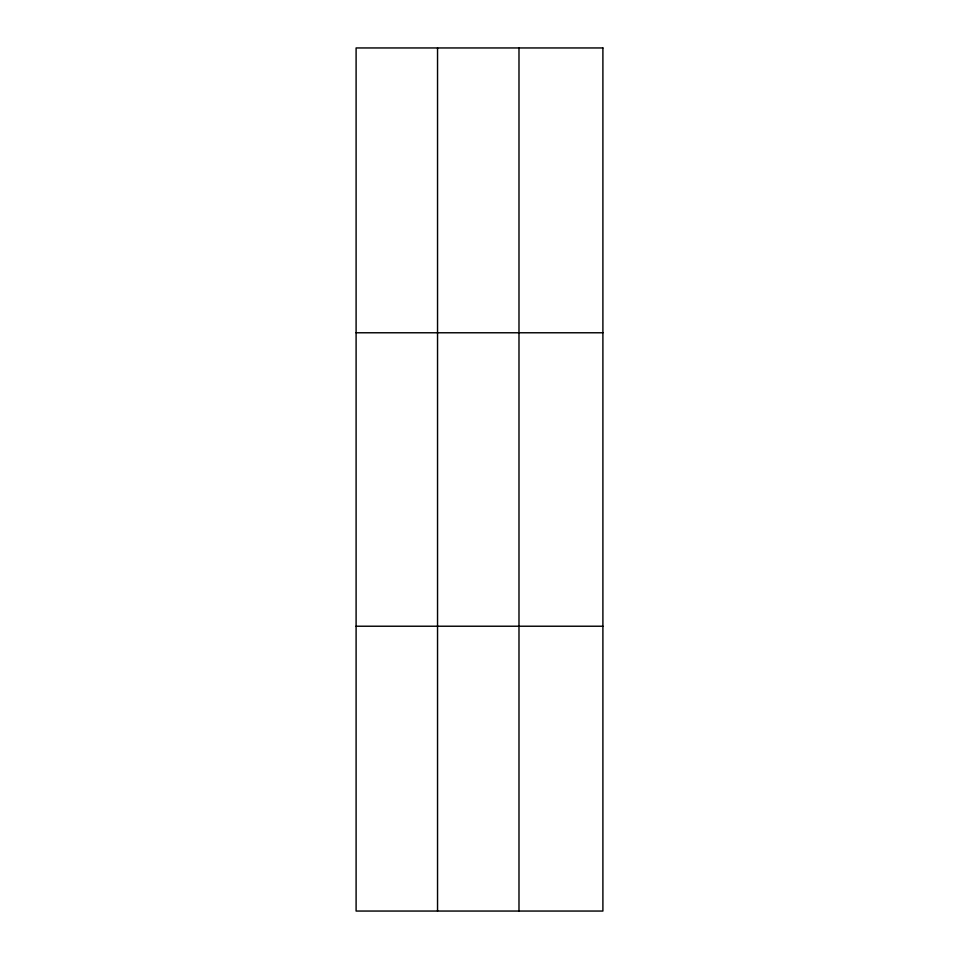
<?xml version="1.0" encoding="UTF-8"?>
<svg xmlns="http://www.w3.org/2000/svg" width="959" height="959" viewBox="0 0 959 959"><rect width="100%" height="100%" fill="white"/><g stroke="black" fill="none" stroke-linecap="round" stroke-linejoin="round"><path stroke-width="1.44" d="M437.544 47.95L437.544 911.05M518.987 47.95L518.987 911.05M356.101 332.773L602.899 332.773M356.101 626.227L602.899 626.227M602.899 47.95L602.899 911.05L356.101 911.05L356.101 47.95L602.899 47.95"/></g></svg>
